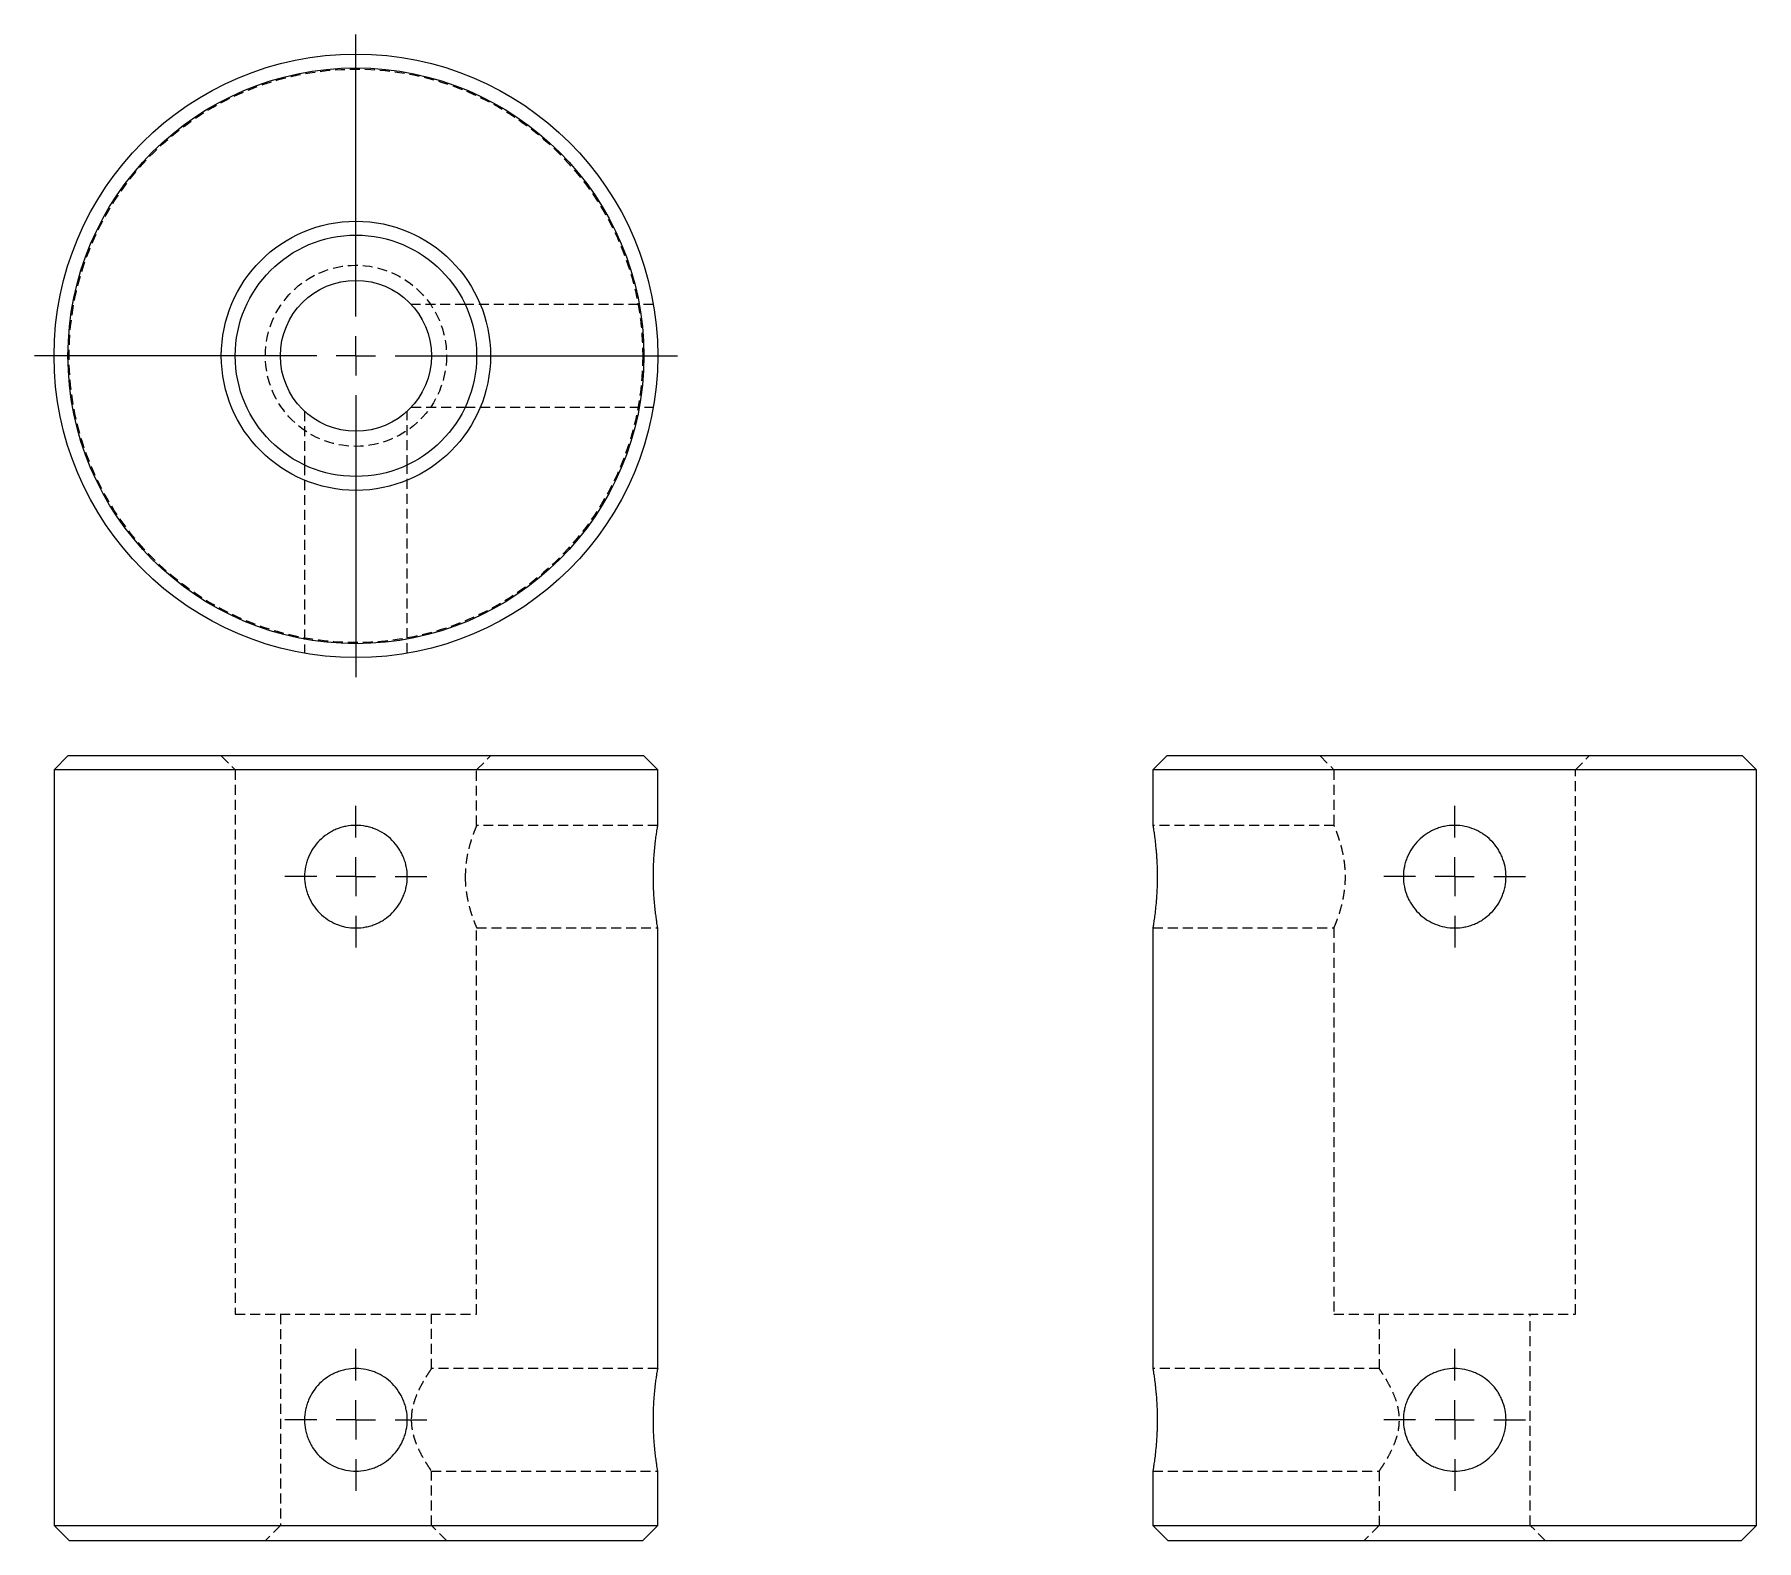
# Model space of a CAD drawing. Header units: millimetres. Extents: x 42 to 261, y 7 to 199.
import ezdxf

# ---------------------------------------------------------------- set-up
doc = ezdxf.new("R2010")
doc.units = ezdxf.units.MM
doc.linetypes.add('HIDDEN', pattern=[1.905, 1.27, -0.635])
doc.layers.add('10', color=7, linetype='Continuous')

# ---------------------------------------------------------------- blocks, each defined once
blk = doc.blocks.new('SW_CENTERMARKSYMBOL_0')
at = {"layer": '10', "color": 0}
for p, q in [((0, 5), (0, 9.04)), ((0, 0), (0, 2.5)), ((-5, 0), (-9.04, 0)), ((0, 0), (-2.5, 0)), ((0, 0), (0, -2.5)), ((0, 0), (2.5, 0)), ((5, 0), (9.04, 0)), ((0, -5), (0, -9.04))]:
    blk.add_line(p, q, dxfattribs=at)
blk = doc.blocks.new('SW_CENTERMARKSYMBOL_1')
at = {"layer": '10', "color": 0}
for p, q in [((0, 5), (0, 9.04)), ((0, 0), (0, 2.5)), ((-5, 0), (-9.04, 0)), ((0, 0), (-2.5, 0)), ((0, 0), (0, -2.5)), ((0, 0), (2.5, 0)), ((5, 0), (9.04, 0)), ((0, -5), (0, -9.04))]:
    blk.add_line(p, q, dxfattribs=at)
blk = doc.blocks.new('SW_CENTERMARKSYMBOL_2')
at = {"layer": '10', "color": 0}
for p, q in [((0, 5), (0, 40.96)), ((0, 0), (0, 2.5)), ((-5, 0), (-40.96, 0)), ((0, 0), (-2.5, 0)), ((0, 0), (0, -2.5)), ((0, 0), (2.5, 0)), ((5, 0), (40.96, 0)), ((0, -5), (0, -40.96))]:
    blk.add_line(p, q, dxfattribs=at)
blk = doc.blocks.new('SW_CENTERMARKSYMBOL_3')
at = {"layer": '10', "color": 0}
for p, q in [((0, 5), (0, 9.04)), ((0, 0), (0, 2.5)), ((-5, 0), (-9.04, 0)), ((0, 0), (-2.5, 0)), ((0, 0), (0, -2.5)), ((0, 0), (2.5, 0)), ((5, 0), (9.04, 0)), ((0, -5), (0, -9.04))]:
    blk.add_line(p, q, dxfattribs=at)
blk = doc.blocks.new('SW_CENTERMARKSYMBOL_4')
at = {"layer": '10', "color": 0}
for p, q in [((0, 5), (0, 9.04)), ((0, 0), (0, 2.5)), ((-5, 0), (-9.04, 0)), ((0, 0), (-2.5, 0)), ((0, 0), (0, -2.5)), ((0, 0), (2.5, 0)), ((5, 0), (9.04, 0)), ((0, -5), (0, -9.04))]:
    blk.add_line(p, q, dxfattribs=at)

msp = doc.modelspace()

# ---------------------------------------------------------------- linework, layer by layer
at = {"color": 7, "linetype": 'HIDDEN', "lineweight": 18}
for p, q in [((96.93, 164.54), (90.05, 164.54)), ((120.9, 164.54), (96.93, 164.54)), ((90.05, 151.46), (96.93, 151.46)), ((96.93, 151.46), (120.9, 151.46)), ((76.46, 150.95), (76.46, 144.07)), ((89.54, 144.07), (89.54, 150.95)), ((76.46, 144.07), (76.46, 120.1)), ((89.54, 120.1), (89.54, 144.07)), ((65.85, 107), (67.62, 105.23)), ((98.38, 105.23), (100.15, 107)), ((205.85, 107), (207.62, 105.23)), ((238.38, 105.23), (240.15, 107)), ((67.62, 105.23), (67.62, 35.85)), ((98.38, 98.13), (98.38, 105.23)), ((207.62, 105.23), (207.62, 98.15)), ((238.38, 35.85), (238.38, 105.23)), ((121.46, 98.15), (98.37, 98.15)), ((207.62, 98.15), (184.54, 98.15)), ((98.37, 85.08), (121.46, 85.08)), ((98.38, 35.85), (98.38, 85.1)), ((184.54, 85.08), (207.62, 85.08)), ((207.62, 85.08), (207.62, 35.85)), ((67.62, 35.85), (83, 35.85)), ((73.38, 35.85), (73.38, 8.92)), ((83, 35.85), (98.38, 35.85)), ((92.62, 28.91), (92.62, 35.85)), ((207.62, 35.85), (238.38, 35.85)), ((213.38, 35.85), (213.38, 28.92)), ((232.62, 8.92), (232.62, 35.85)), ((121.46, 28.92), (92.61, 28.92)), ((213.38, 28.92), (184.54, 28.92)), ((92.61, 15.85), (121.46, 15.85)), ((92.62, 8.92), (92.62, 15.86)), ((184.54, 15.85), (213.38, 15.85)), ((213.38, 15.85), (213.38, 8.92)), ((73.38, 8.92), (71.46, 7)), ((94.54, 7), (92.62, 8.92)), ((213.38, 8.92), (211.46, 7)), ((234.54, 7), (232.62, 8.92))]:
    msp.add_line(p, q, dxfattribs=at)
at = {"color": 7, "linetype": 'Continuous', "lineweight": 25}
for p, q in [((46.31, 107), (44.54, 105.23)), ((119.69, 107), (46.31, 107)), ((121.46, 105.23), (119.69, 107)), ((186.31, 107), (184.54, 105.23)), ((223, 107), (186.31, 107)), ((259.69, 107), (223, 107)), ((261.46, 105.23), (259.69, 107)), ((44.54, 105.23), (44.54, 8.92)), ((83, 105.23), (44.54, 105.23)), ((121.46, 105.23), (83, 105.23)), ((121.46, 98.13), (121.46, 105.23)), ((184.54, 105.23), (184.54, 98.15)), ((261.46, 105.23), (184.54, 105.23)), ((261.46, 8.92), (261.46, 105.23)), ((121.46, 28.9), (121.46, 85.1)), ((184.54, 85.08), (184.54, 28.92)), ((121.46, 8.92), (121.46, 15.87)), ((184.54, 15.85), (184.54, 8.92)), ((44.54, 8.92), (46.46, 7)), ((44.54, 8.92), (83, 8.92)), ((83, 8.92), (121.46, 8.92)), ((119.54, 7), (121.46, 8.92)), ((184.54, 8.92), (186.46, 7)), ((184.54, 8.92), (261.46, 8.92)), ((259.54, 7), (261.46, 8.92)), ((46.46, 7), (119.54, 7)), ((186.46, 7), (259.54, 7))]:
    msp.add_line(p, q, dxfattribs=at)
for radius in [38.46, 36.69, 17.15, 15.38, 9.62]:
    msp.add_circle((83, 158), radius, dxfattribs=at)
at = {"color": 7, "linetype": 'HIDDEN', "lineweight": 18}
for radius in [36.54, 11.54]:
    msp.add_circle((83, 158), radius, dxfattribs=at)
at = {"color": 7, "linetype": 'Continuous', "lineweight": 25}
for points, knots in [([(83, 98.15), (83.43, 98.15), (83.86, 98.11), (84.48, 97.99), (84.69, 97.93), (85.1, 97.81), (85.31, 97.74), (85.9, 97.49), (86.28, 97.29), (86.99, 96.82), (87.32, 96.54), (87.92, 95.94), (88.19, 95.61), (88.55, 95.08), (88.66, 94.89), (88.86, 94.51), (89.05, 94.13), (89.19, 93.73), (89.32, 93.32), (89.37, 93.11), (89.5, 92.48), (89.54, 92.05), (89.54, 91.18), (89.5, 90.76), (89.37, 90.13), (89.32, 89.92), (89.19, 89.51), (89.12, 89.31), (88.88, 88.71), (88.67, 88.34), (88.2, 87.63), (87.93, 87.29), (87.32, 86.69), (87, 86.42), (86.46, 86.06), (86.28, 85.95), (85.9, 85.75), (85.51, 85.57), (85.11, 85.42), (84.7, 85.3), (84.49, 85.25), (83.86, 85.12), (83.43, 85.08), (82.57, 85.08), (82.14, 85.12), (81.51, 85.24), (81.31, 85.3), (80.9, 85.42), (80.69, 85.49), (80.1, 85.74), (79.72, 85.94), (79.01, 86.41), (78.68, 86.69), (78.08, 87.29), (77.81, 87.62), (77.45, 88.16), (77.34, 88.34), (77.14, 88.72), (76.95, 89.1), (76.81, 89.5), (76.68, 89.91), (76.63, 90.12), (76.5, 90.76), (76.46, 91.18), (76.46, 92.05), (76.5, 92.47), (76.63, 93.1), (76.68, 93.31), (76.81, 93.72), (76.88, 93.92), (77.12, 94.52), (77.33, 94.89), (77.8, 95.6), (78.07, 95.94), (78.68, 96.54), (79, 96.81), (79.54, 97.17), (79.72, 97.28), (80.1, 97.48), (80.49, 97.66), (80.89, 97.81), (81.3, 97.93), (81.51, 97.98), (82.14, 98.11), (82.57, 98.15), (83, 98.15)], [0, 0, 0, 0, 0.03125, 0.03125, 0.046875, 0.046875, 0.0625, 0.0625, 0.09375, 0.09375, 0.125, 0.125, 0.15625, 0.15625, 0.171875, 0.171875, 0.1875, 0.203125, 0.203125, 0.21875, 0.21875, 0.25, 0.25, 0.28125, 0.28125, 0.296875, 0.296875, 0.3125, 0.3125, 0.34375, 0.34375, 0.375, 0.375, 0.40625, 0.40625, 0.421875, 0.421875, 0.4375, 0.453125, 0.453125, 0.46875, 0.46875, 0.5, 0.5, 0.53125, 0.53125, 0.546875, 0.546875, 0.5625, 0.5625, 0.59375, 0.59375, 0.625, 0.625, 0.65625, 0.65625, 0.671875, 0.671875, 0.6875, 0.703125, 0.703125, 0.71875, 0.71875, 0.75, 0.75, 0.78125, 0.78125, 0.796875, 0.796875, 0.8125, 0.8125, 0.84375, 0.84375, 0.875, 0.875, 0.90625, 0.90625, 0.921875, 0.921875, 0.9375, 0.953125, 0.953125, 0.96875, 0.96875, 1, 1, 1, 1]), ([(121.46, 85.1), (121.46, 85.1), (121.46, 85.09), (121.42, 85.3), (121.36, 85.67), (121.28, 86.22), (121.19, 86.92), (121.09, 87.76), (121.01, 88.7), (120.94, 89.74), (120.91, 90.72), (120.9, 91.71), (120.91, 92.7), (120.96, 93.76), (121.03, 94.77), (121.12, 95.68), (121.21, 96.49), (121.3, 97.15), (121.38, 97.67), (121.44, 98), (121.46, 98.16), (121.46, 98.14), (121.46, 98.13)], [0, 0, 0, 0, 0.034646, 0.086783, 0.140419, 0.192818, 0.246699, 0.299746, 0.354326, 0.407413, 0.462077, 0.499994, 0.552391, 0.606321, 0.658714, 0.7126, 0.765469, 0.819852, 0.873026, 0.927771, 0.980429, 1, 1, 1, 1]), ([(184.54, 98.15), (184.54, 98.15), (184.55, 98.11), (184.57, 97.99), (184.58, 97.93), (184.6, 97.81), (184.61, 97.74), (184.65, 97.49), (184.68, 97.29), (184.74, 96.82), (184.78, 96.54), (184.85, 95.94), (184.89, 95.61), (184.94, 95.08), (184.96, 94.89), (184.99, 94.51), (185.02, 94.13), (185.04, 93.73), (185.06, 93.32), (185.07, 93.11), (185.09, 92.48), (185.1, 92.05), (185.1, 91.18), (185.09, 90.76), (185.07, 90.13), (185.06, 89.92), (185.04, 89.51), (185.03, 89.31), (184.99, 88.71), (184.96, 88.34), (184.89, 87.63), (184.85, 87.29), (184.78, 86.69), (184.74, 86.42), (184.69, 86.06), (184.68, 85.95), (184.65, 85.75), (184.62, 85.57), (184.6, 85.42), (184.58, 85.3), (184.57, 85.25), (184.55, 85.12), (184.54, 85.08), (184.54, 85.08)], [0, 0, 0, 0, 0.0625, 0.0625, 0.09375, 0.09375, 0.125, 0.125, 0.1875, 0.1875, 0.25, 0.25, 0.3125, 0.3125, 0.34375, 0.34375, 0.375, 0.40625, 0.40625, 0.4375, 0.4375, 0.5, 0.5, 0.5625, 0.5625, 0.59375, 0.59375, 0.625, 0.625, 0.6875, 0.6875, 0.75, 0.75, 0.8125, 0.8125, 0.84375, 0.84375, 0.875, 0.90625, 0.90625, 0.9375, 0.9375, 1, 1, 1, 1]), ([(229.54, 91.62), (229.54, 91.18), (229.5, 90.76), (229.37, 90.13), (229.32, 89.92), (229.19, 89.51), (229.12, 89.31), (228.87, 88.71), (228.67, 88.34), (228.2, 87.63), (227.92, 87.29), (227.32, 86.69), (226.99, 86.42), (226.46, 86.06), (226.27, 85.95), (225.9, 85.75), (225.51, 85.57), (225.11, 85.42), (224.7, 85.3), (224.49, 85.25), (223.86, 85.12), (223.43, 85.08), (222.58, 85.08), (222.14, 85.12), (221.3, 85.29), (220.9, 85.41), (220.3, 85.66), (220.11, 85.75), (219.73, 85.95), (219.55, 86.06), (219.01, 86.41), (218.68, 86.69), (218.07, 87.29), (217.8, 87.62), (217.45, 88.15), (217.34, 88.34), (217.14, 88.71), (217.04, 88.91), (216.8, 89.5), (216.67, 89.91), (216.51, 90.75), (216.46, 91.18), (216.46, 92.05), (216.5, 92.47), (216.63, 93.1), (216.68, 93.31), (216.81, 93.72), (216.88, 93.92), (217.13, 94.52), (217.33, 94.89), (217.8, 95.6), (218.08, 95.94), (218.68, 96.54), (219.01, 96.81), (219.54, 97.17), (219.73, 97.28), (220.1, 97.48), (220.49, 97.66), (220.89, 97.81), (221.3, 97.93), (221.51, 97.99), (222.14, 98.11), (222.57, 98.15), (223.42, 98.15), (223.86, 98.11), (224.7, 97.94), (225.1, 97.82), (225.7, 97.58), (225.89, 97.48), (226.27, 97.28), (226.45, 97.17), (226.99, 96.82), (227.32, 96.55), (227.93, 95.94), (228.2, 95.61), (228.55, 95.08), (228.66, 94.89), (228.86, 94.52), (228.96, 94.32), (229.2, 93.73), (229.33, 93.32), (229.49, 92.48), (229.54, 92.05), (229.54, 91.62)], [0, 0, 0, 0, 0.03125, 0.03125, 0.046875, 0.046875, 0.0625, 0.0625, 0.09375, 0.09375, 0.125, 0.125, 0.15625, 0.15625, 0.171875, 0.171875, 0.1875, 0.203125, 0.203125, 0.21875, 0.21875, 0.25, 0.25, 0.28125, 0.28125, 0.3125, 0.3125, 0.328125, 0.328125, 0.34375, 0.34375, 0.375, 0.375, 0.40625, 0.40625, 0.421875, 0.421875, 0.4375, 0.4375, 0.46875, 0.46875, 0.5, 0.5, 0.53125, 0.53125, 0.546875, 0.546875, 0.5625, 0.5625, 0.59375, 0.59375, 0.625, 0.625, 0.65625, 0.65625, 0.671875, 0.671875, 0.6875, 0.703125, 0.703125, 0.71875, 0.71875, 0.75, 0.75, 0.78125, 0.78125, 0.8125, 0.8125, 0.828125, 0.828125, 0.84375, 0.84375, 0.875, 0.875, 0.90625, 0.90625, 0.921875, 0.921875, 0.9375, 0.9375, 0.96875, 0.96875, 1, 1, 1, 1]), ([(83, 28.92), (83.43, 28.92), (83.86, 28.88), (84.48, 28.76), (84.69, 28.7), (85.1, 28.58), (85.31, 28.51), (85.9, 28.26), (86.28, 28.06), (86.99, 27.59), (87.32, 27.31), (87.92, 26.71), (88.19, 26.38), (88.55, 25.84), (88.66, 25.66), (88.86, 25.28), (89.05, 24.9), (89.19, 24.5), (89.32, 24.09), (89.37, 23.88), (89.5, 23.24), (89.54, 22.82), (89.54, 21.95), (89.5, 21.53), (89.37, 20.9), (89.32, 20.69), (89.19, 20.28), (89.12, 20.08), (88.88, 19.48), (88.67, 19.11), (88.2, 18.4), (87.93, 18.06), (87.32, 17.46), (87, 17.19), (86.46, 16.83), (86.28, 16.72), (85.9, 16.52), (85.51, 16.34), (85.11, 16.19), (84.7, 16.07), (84.49, 16.02), (83.86, 15.89), (83.43, 15.85), (82.57, 15.85), (82.14, 15.89), (81.51, 16.01), (81.31, 16.07), (80.9, 16.19), (80.69, 16.26), (80.1, 16.51), (79.72, 16.71), (79.01, 17.18), (78.68, 17.46), (78.08, 18.06), (77.81, 18.39), (77.45, 18.92), (77.34, 19.11), (77.14, 19.49), (76.95, 19.87), (76.81, 20.27), (76.68, 20.68), (76.63, 20.89), (76.5, 21.52), (76.46, 21.95), (76.46, 22.82), (76.5, 23.24), (76.63, 23.87), (76.68, 24.08), (76.81, 24.49), (76.88, 24.69), (77.12, 25.29), (77.33, 25.66), (77.8, 26.37), (78.07, 26.71), (78.68, 27.31), (79, 27.58), (79.54, 27.94), (79.72, 28.05), (80.1, 28.25), (80.49, 28.43), (80.89, 28.58), (81.3, 28.7), (81.51, 28.75), (82.14, 28.88), (82.57, 28.92), (83, 28.92)], [0, 0, 0, 0, 0.03125, 0.03125, 0.046875, 0.046875, 0.0625, 0.0625, 0.09375, 0.09375, 0.125, 0.125, 0.15625, 0.15625, 0.171875, 0.171875, 0.1875, 0.203125, 0.203125, 0.21875, 0.21875, 0.25, 0.25, 0.28125, 0.28125, 0.296875, 0.296875, 0.3125, 0.3125, 0.34375, 0.34375, 0.375, 0.375, 0.40625, 0.40625, 0.421875, 0.421875, 0.4375, 0.453125, 0.453125, 0.46875, 0.46875, 0.5, 0.5, 0.53125, 0.53125, 0.546875, 0.546875, 0.5625, 0.5625, 0.59375, 0.59375, 0.625, 0.625, 0.65625, 0.65625, 0.671875, 0.671875, 0.6875, 0.703125, 0.703125, 0.71875, 0.71875, 0.75, 0.75, 0.78125, 0.78125, 0.796875, 0.796875, 0.8125, 0.8125, 0.84375, 0.84375, 0.875, 0.875, 0.90625, 0.90625, 0.921875, 0.921875, 0.9375, 0.953125, 0.953125, 0.96875, 0.96875, 1, 1, 1, 1]), ([(121.46, 15.87), (121.46, 15.87), (121.46, 15.86), (121.42, 16.07), (121.36, 16.44), (121.28, 16.99), (121.19, 17.69), (121.09, 18.53), (121.01, 19.47), (120.94, 20.51), (120.91, 21.49), (120.9, 22.48), (120.91, 23.47), (120.96, 24.53), (121.03, 25.54), (121.12, 26.45), (121.21, 27.26), (121.3, 27.92), (121.38, 28.44), (121.44, 28.77), (121.46, 28.93), (121.46, 28.91), (121.46, 28.9)], [0, 0, 0, 0, 0.034646, 0.086783, 0.140419, 0.192818, 0.246699, 0.299746, 0.354326, 0.407413, 0.462077, 0.499994, 0.552391, 0.606321, 0.658714, 0.7126, 0.765469, 0.819852, 0.873026, 0.927771, 0.980429, 1, 1, 1, 1]), ([(184.54, 28.92), (184.54, 28.92), (184.55, 28.88), (184.57, 28.76), (184.58, 28.7), (184.6, 28.58), (184.61, 28.51), (184.65, 28.26), (184.68, 28.06), (184.74, 27.59), (184.78, 27.31), (184.85, 26.71), (184.89, 26.38), (184.94, 25.85), (184.96, 25.66), (184.99, 25.28), (185.02, 24.9), (185.04, 24.5), (185.06, 24.09), (185.07, 23.88), (185.09, 23.24), (185.1, 22.82), (185.1, 21.95), (185.09, 21.53), (185.07, 20.9), (185.06, 20.69), (185.04, 20.28), (185.03, 20.08), (184.99, 19.48), (184.96, 19.11), (184.89, 18.4), (184.85, 18.06), (184.78, 17.46), (184.74, 17.19), (184.69, 16.83), (184.68, 16.72), (184.65, 16.52), (184.62, 16.34), (184.6, 16.19), (184.58, 16.07), (184.57, 16.02), (184.55, 15.89), (184.54, 15.85), (184.54, 15.85)], [0, 0, 0, 0, 0.0625, 0.0625, 0.09375, 0.09375, 0.125, 0.125, 0.1875, 0.1875, 0.25, 0.25, 0.3125, 0.3125, 0.34375, 0.34375, 0.375, 0.40625, 0.40625, 0.4375, 0.4375, 0.5, 0.5, 0.5625, 0.5625, 0.59375, 0.59375, 0.625, 0.625, 0.6875, 0.6875, 0.75, 0.75, 0.8125, 0.8125, 0.84375, 0.84375, 0.875, 0.90625, 0.90625, 0.9375, 0.9375, 1, 1, 1, 1]), ([(229.54, 22.38), (229.54, 21.95), (229.5, 21.53), (229.37, 20.9), (229.32, 20.69), (229.19, 20.28), (229.12, 20.08), (228.87, 19.48), (228.67, 19.11), (228.2, 18.4), (227.92, 18.06), (227.32, 17.46), (226.99, 17.19), (226.46, 16.83), (226.27, 16.72), (225.9, 16.52), (225.51, 16.34), (225.11, 16.19), (224.7, 16.07), (224.49, 16.01), (223.86, 15.89), (223.43, 15.85), (222.58, 15.85), (222.14, 15.89), (221.3, 16.06), (220.9, 16.18), (220.3, 16.42), (220.11, 16.52), (219.73, 16.72), (219.55, 16.83), (219.01, 17.18), (218.68, 17.45), (218.07, 18.06), (217.8, 18.39), (217.45, 18.92), (217.34, 19.11), (217.14, 19.48), (217.04, 19.68), (216.8, 20.27), (216.67, 20.68), (216.51, 21.52), (216.46, 21.95), (216.46, 22.82), (216.5, 23.24), (216.63, 23.87), (216.68, 24.08), (216.81, 24.49), (216.88, 24.69), (217.13, 25.29), (217.33, 25.66), (217.8, 26.37), (218.08, 26.71), (218.68, 27.31), (219.01, 27.58), (219.54, 27.94), (219.73, 28.05), (220.1, 28.25), (220.49, 28.43), (220.89, 28.58), (221.3, 28.7), (221.51, 28.75), (222.14, 28.88), (222.57, 28.92), (223.42, 28.92), (223.86, 28.88), (224.7, 28.71), (225.1, 28.59), (225.7, 28.34), (225.89, 28.25), (226.27, 28.05), (226.45, 27.94), (226.99, 27.59), (227.32, 27.31), (227.93, 26.71), (228.2, 26.38), (228.55, 25.85), (228.66, 25.66), (228.86, 25.29), (228.96, 25.09), (229.2, 24.5), (229.33, 24.09), (229.49, 23.25), (229.54, 22.82), (229.54, 22.38)], [0, 0, 0, 0, 0.03125, 0.03125, 0.046875, 0.046875, 0.0625, 0.0625, 0.09375, 0.09375, 0.125, 0.125, 0.15625, 0.15625, 0.171875, 0.171875, 0.1875, 0.203125, 0.203125, 0.21875, 0.21875, 0.25, 0.25, 0.28125, 0.28125, 0.3125, 0.3125, 0.328125, 0.328125, 0.34375, 0.34375, 0.375, 0.375, 0.40625, 0.40625, 0.421875, 0.421875, 0.4375, 0.4375, 0.46875, 0.46875, 0.5, 0.5, 0.53125, 0.53125, 0.546875, 0.546875, 0.5625, 0.5625, 0.59375, 0.59375, 0.625, 0.625, 0.65625, 0.65625, 0.671875, 0.671875, 0.6875, 0.703125, 0.703125, 0.71875, 0.71875, 0.75, 0.75, 0.78125, 0.78125, 0.8125, 0.8125, 0.828125, 0.828125, 0.84375, 0.84375, 0.875, 0.875, 0.90625, 0.90625, 0.921875, 0.921875, 0.9375, 0.9375, 0.96875, 0.96875, 1, 1, 1, 1])]:
    msp.add_open_spline(points, degree=3, knots=knots, dxfattribs=at)
at = {"color": 7, "linetype": 'HIDDEN', "lineweight": 18}
for points, knots in [([(98.37, 98.13), (98.38, 98.14), (98.38, 98.15), (98.32, 98), (98.2, 97.7), (98.02, 97.24), (97.8, 96.64), (97.56, 95.88), (97.32, 94.99), (97.11, 93.98), (96.96, 92.84), (96.94, 92.03), (96.93, 91.62)], [0, 0, 0, 0, 0.046703, 0.143714, 0.243469, 0.34213, 0.443288, 0.549097, 0.65776, 0.766965, 0.879778, 1, 1, 1, 1]), ([(207.62, 85.08), (207.62, 85.09), (207.64, 85.12), (207.74, 85.38), (207.91, 85.79), (208.11, 86.34), (208.35, 87.04), (208.59, 87.88), (208.81, 88.85), (208.97, 89.83), (209.06, 90.77), (209.08, 91.67), (209.05, 92.66), (208.94, 93.67), (208.76, 94.62), (208.55, 95.51), (208.31, 96.31), (208.07, 97.01), (207.86, 97.57), (207.71, 97.93), (207.63, 98.11), (207.6, 98.18), (207.63, 98.12), (207.64, 98.09)], [0, 0, 0, 0, 0.047929, 0.09732, 0.145231, 0.194417, 0.244613, 0.296125, 0.348768, 0.403088, 0.441837, 0.481361, 0.52906, 0.578237, 0.625913, 0.67483, 0.725302, 0.777109, 0.829724, 0.884033, 0.922993, 0.962721, 1, 1, 1, 1]), ([(96.93, 91.62), (96.93, 91.27), (96.95, 90.57), (97.07, 89.57), (97.24, 88.61), (97.45, 87.72), (97.69, 86.92), (97.93, 86.22), (98.15, 85.66), (98.3, 85.28), (98.38, 85.09), (98.38, 85.1), (98.37, 85.1)], [0, 0, 0, 0, 0.099103, 0.201277, 0.30033, 0.401962, 0.506826, 0.614463, 0.723779, 0.836614, 0.93995, 1, 1, 1, 1]), ([(92.61, 28.91), (92.61, 28.91), (92.6, 28.91), (92.49, 28.74), (92.31, 28.46), (92.05, 28.06), (91.72, 27.53), (91.33, 26.84), (90.91, 26), (90.53, 25.09), (90.26, 24.17), (90.08, 23.29), (90.06, 22.69), (90.05, 22.38)], [0, 0, 0, 0, 0.062866, 0.152503, 0.2381898, 0.3259047, 0.4214209, 0.5189806, 0.6304148, 0.7448704, 0.828956, 0.9151375, 1, 1, 1, 1]), ([(213.38, 15.85), (213.38, 15.85), (213.42, 15.89), (213.53, 16.07), (213.62, 16.2), (213.84, 16.54), (213.97, 16.74), (214.26, 17.22), (214.42, 17.48), (214.74, 18.07), (214.9, 18.39), (215.22, 19.08), (215.37, 19.44), (215.57, 20.03), (215.63, 20.23), (215.74, 20.64), (215.79, 20.85), (215.87, 21.28), (215.9, 21.5), (215.94, 21.94), (215.95, 22.16), (215.95, 22.84), (215.91, 23.28), (215.75, 24.13), (215.64, 24.55), (215.37, 25.33), (215.22, 25.69), (214.9, 26.39), (214.74, 26.7), (214.41, 27.29), (214.26, 27.56), (213.97, 28.03), (213.84, 28.23), (213.68, 28.48), (213.63, 28.56), (213.54, 28.69), (213.5, 28.75), (213.42, 28.88), (213.38, 28.92), (213.38, 28.92)], [0, 0, 0, 0, 0.0625, 0.0625, 0.125, 0.125, 0.1875, 0.1875, 0.25, 0.25, 0.3125, 0.3125, 0.375, 0.375, 0.40625, 0.40625, 0.4375, 0.4375, 0.46875, 0.46875, 0.5, 0.5, 0.5625, 0.5625, 0.625, 0.625, 0.6875, 0.6875, 0.75, 0.75, 0.8125, 0.8125, 0.875, 0.875, 0.90625, 0.90625, 0.9375, 0.9375, 1, 1, 1, 1]), ([(90.05, 22.38), (90.06, 22.07), (90.09, 21.44), (90.28, 20.53), (90.54, 19.67), (90.88, 18.85), (91.26, 18.06), (91.68, 17.31), (92.08, 16.66), (92.38, 16.2), (92.55, 15.94), (92.62, 15.84), (92.61, 15.86), (92.61, 15.86)], [0, 0, 0, 0, 0.0877297, 0.1786998, 0.2662834, 0.3557803, 0.4577254, 0.5618834, 0.6785442, 0.7994673, 0.8864352, 0.9758621, 1, 1, 1, 1])]:
    msp.add_open_spline(points, degree=3, knots=knots, dxfattribs=at)

# ---------------------------------------------------------------- block references
at = {"layer": '10'}
for name, p in [('SW_CENTERMARKSYMBOL_2', (83, 158)), ('SW_CENTERMARKSYMBOL_1', (83, 91.62)), ('SW_CENTERMARKSYMBOL_3', (223, 91.62)), ('SW_CENTERMARKSYMBOL_0', (83, 22.38)), ('SW_CENTERMARKSYMBOL_4', (223, 22.38))]:
    msp.add_blockref(name, p, dxfattribs=at)

doc.saveas('drawing.dxf')
